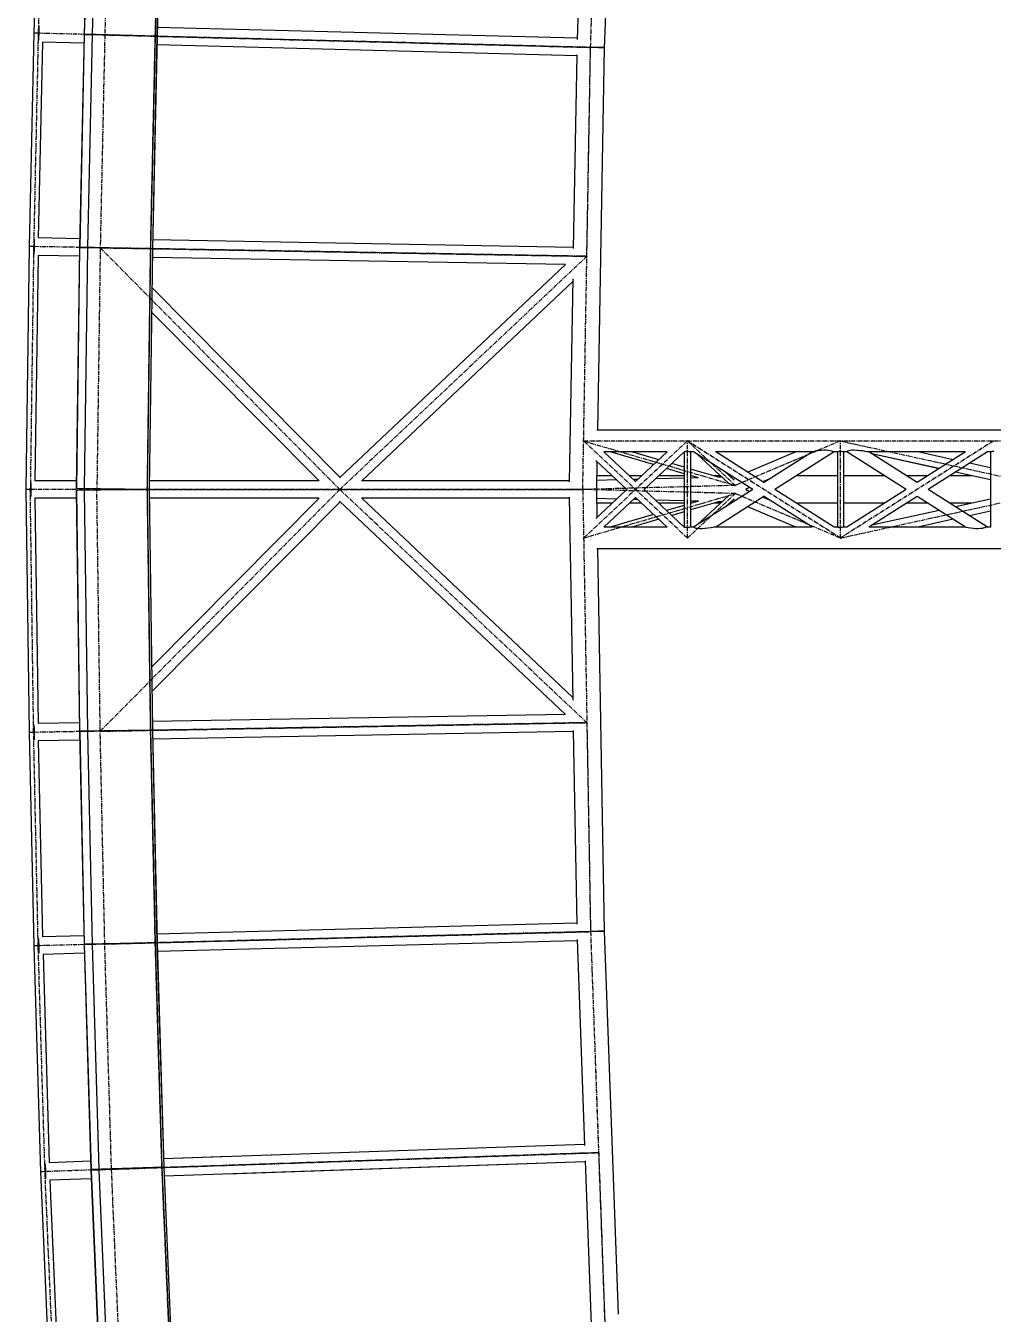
# Model space of a CAD drawing. Header units: millimetres. Extents: x 5143 to 30813, y 232 to 21408.
# Drawn here: x 5143 to 6938, y 9291 to 11680 of the extents above; entities that cross this region are included whole.
import ezdxf

# ---------------------------------------------------------------- set-up
doc = ezdxf.new("R2010")
doc.units = ezdxf.units.MM
doc.header["$LTSCALE"] = 0.25
doc.linetypes.add('CENTER', pattern=[50.8, 31.75, -6.35, 6.35, -6.35])
doc.linetypes.add('XKITLINE00', pattern=[0])

msp = doc.modelspace()

# ---------------------------------------------------------------- linework, layer by layer
at = {"color": 8, "linetype": 'CENTER'}
for p, q in [((6190.8, 11640.3), (6220.7, 12460.3)), ((6190.8, 11640.3), (6220.7, 12460.3)), ((5178.7, 12085.4), (5166.1, 11666.5)), ((5302.1, 12081.2), (5289.6, 11663.4)), ((5383.2, 11661), (5395.6, 12077.5)), ((6190.8, 11640.3), (6205.7, 12050.3)), ((5166.1, 11666.5), (5157.6, 11270.8)), ((6190.8, 11640.3), (5166.1, 11666.5)), ((5289.6, 11663.4), (5281.1, 11268.6)), ((5289.6, 11663.4), (6190.8, 11640.3)), ((5374.6, 11267), (5383.2, 11661)), ((6176.4, 10820.3), (6190.8, 11640.3)), ((6176.4, 10820.3), (6190.8, 11640.3)), ((6184, 11252.8), (6190.8, 11640.3)), ((5157.6, 11270.8), (5151.4, 10820.3)), ((6184, 11252.8), (5157.6, 11270.8)), ((5281.1, 11268.6), (5274.9, 10820.3)), ((5725.6, 10820.3), (5281.1, 11268.6)), ((5281.1, 11268.6), (6184, 11252.8)), ((5368.5, 10820.3), (5374.6, 11267)), ((6184, 11252.8), (5725.6, 10820.3)), ((6176.4, 10820.3), (6184, 11252.8)), ((6178, 10910.3), (6459.6, 10827.8)), ((6178, 10910.3), (6459.6, 10827.8)), ((6370.5, 10730.3), (6178, 10910.3)), ((6370.5, 10910.3), (6178, 10730.3)), ((6178, 10910.3), (7574.7, 10910.3)), ((6654.7, 10730.3), (6370.5, 10910.3)), ((6370.5, 10910.3), (6459.6, 10827.8)), ((6370.5, 10910.3), (6459.6, 10827.8)), ((6370.5, 10730.3), (6370.5, 10910.3)), ((6654.7, 10910.3), (6459.6, 10827.8)), ((6654.7, 10910.3), (6459.6, 10827.8)), ((6654.7, 10730.3), (6654.7, 10910.3)), ((6654.7, 10910.3), (7030.3, 10827.8)), ((6938.8, 10910.3), (6654.7, 10730.3)), ((6459.6, 10827.8), (6178, 10820.3)), ((6176.4, 10820.3), (5151.4, 10820.3)), ((6176.4, 10820.3), (5151.4, 10820.3)), ((5157.6, 10369.8), (5151.4, 10820.3)), ((5274.9, 10820.3), (6176.4, 10820.3)), ((5274.9, 10820.3), (6176.4, 10820.3)), ((5281.1, 10371.9), (5274.9, 10820.3)), ((5725.6, 10820.3), (5281.1, 10371.9)), ((5374.6, 10373.6), (5368.5, 10820.3)), ((6184, 10387.8), (5725.6, 10820.3)), ((6176.4, 10820.3), (6190.8, 10000.3)), ((6176.4, 10820.3), (6190.8, 10000.3)), ((6176.4, 10820.3), (6184, 10387.8)), ((6459.6, 10812.8), (6178, 10820.3)), ((6178, 10730.3), (6459.6, 10812.8)), ((6178, 10730.3), (6459.6, 10812.8)), ((6370.5, 10730.3), (6459.6, 10812.8)), ((6370.5, 10730.3), (6459.6, 10812.8)), ((6654.7, 10730.3), (6459.6, 10812.8)), ((6654.7, 10730.3), (6459.6, 10812.8)), ((6654.7, 10730.3), (7030.3, 10812.8)), ((6184, 10387.8), (5157.6, 10369.8)), ((5281.1, 10371.9), (6184, 10387.8)), ((5289.6, 9977.2), (5281.1, 10371.9)), ((5383.2, 9979.6), (5374.6, 10373.6)), ((6184, 10387.8), (6190.8, 10000.3)), ((5166.1, 9974), (5157.6, 10369.8)), ((6190.8, 10000.3), (5166.1, 9974)), ((5289.6, 9977.2), (6190.8, 10000.2)), ((6190.8, 10000.3), (6220.7, 9180.3)), ((6190.8, 10000.3), (6220.7, 9180.3)), ((6190.8, 10000.3), (6205.7, 9590.3)), ((5178.7, 9555.1), (5166.1, 9974)), ((5302.1, 9559.4), (5289.6, 9977.2)), ((5395.6, 9563.1), (5383.2, 9979.6)), ((6205.7, 9590.3), (5178.7, 9555.1)), ((5302.1, 9559.4), (6205.7, 9590.3)), ((6205.7, 9590.3), (6220.7, 9180.3)), ((5320.5, 9132.6), (5302.1, 9559.4)), ((5413.9, 9137.4), (5395.6, 9563.1)), ((5197.1, 9126.1), (5178.7, 9555.1))]:
    msp.add_line(p, q, dxfattribs=at)
at = {"color": 8, "linetype": 'XKITLINE00'}
for p, q in [((6242.1, 12350), (6216.2, 11639.3)), ((5170.3, 12085.7), (5157.7, 11666.8)), ((5263.6, 12081.4), (5251.1, 11664.9)), ((5264.1, 12081.4), (5251.6, 11664.9)), ((5278.4, 12081), (5266, 11664.5)), ((5395.6, 12077.5), (5383.2, 11661)), ((5398.9, 12077.4), (5386.4, 11660.9)), ((5399, 12077.4), (5386.5, 11660.9)), ((6179.8, 12037), (6165.9, 11655.1)), ((5157.7, 11666.7), (5149.2, 11271)), ((5166.1, 11666.5), (5157.7, 11666.8)), ((5158.9, 11666.7), (5157.7, 11666.7)), ((5160.2, 11666.7), (5158.9, 11666.7)), ((5161.9, 11666.6), (5160.2, 11666.7)), ((5162.1, 11666.6), (5161.9, 11666.6)), ((5166.1, 11666.5), (5161.9, 11666.6)), ((5164.1, 11666.6), (5164, 11666.6)), ((5165.1, 11666.6), (5165.1, 11666.6)), ((5165.1, 11666.6), (5165.1, 11666.6)), ((5165.1, 11666.6), (5165.1, 11666.6)), ((5165.1, 11666.6), (5165.1, 11666.6)), ((5167.1, 11666.5), (5166.1, 11666.5)), ((5167.1, 11666.5), (5166.1, 11666.5)), ((5167, 11663.5), (5166.9, 11660.6)), ((5167, 11663.4), (5166.9, 11660.3)), ((5167, 11680.3), (5167, 11680)), ((5167, 11680), (5167.1, 11677.9)), ((5167, 11679.7), (5167, 11679.5)), ((5167, 11679.5), (5167.1, 11677.6)), ((5167.1, 11666.5), (5167, 11663.4)), ((5167.1, 11666.5), (5167, 11663.5)), ((5167.1, 11677.9), (5167.2, 11675.5)), ((5167.1, 11677.6), (5167.2, 11675.2)), ((5167.2, 11669.7), (5167.1, 11666.5)), ((5167.2, 11669.6), (5167.1, 11666.5)), ((5167.2, 11675.5), (5167.2, 11672.7)), ((5167.2, 11675.2), (5167.2, 11672.5)), ((5167.2, 11672.7), (5167.2, 11669.7)), ((5167.2, 11672.5), (5167.2, 11669.6)), ((5251.1, 11663.8), (5242.6, 11269.8)), ((5251.6, 11663.8), (5243.1, 11269.8)), ((5386.5, 11660.9), (5251.1, 11664.9)), ((5386.5, 11660.9), (5251.1, 11663.8)), ((5265.9, 11663.5), (5257.4, 11269.5)), ((6166, 11657.1), (5387, 11677)), ((5166.5, 11655.5), (5166.3, 11653.6)), ((5166.5, 11655.1), (5166.3, 11653.1)), ((5166.3, 11653.6), (5166.3, 11653.4)), ((5166.3, 11653.1), (5166.3, 11652.8)), ((5174.2, 11650.2), (5166.3, 11286.7)), ((5166.7, 11657.9), (5166.5, 11655.5)), ((5166.7, 11657.6), (5166.5, 11655.1)), ((5166.9, 11660.6), (5166.7, 11657.9)), ((5166.9, 11660.3), (5166.7, 11657.6)), ((5250.7, 11648.2), (5174.2, 11650.2)), ((5383.2, 11661), (5374.6, 11267)), ((5386.4, 11660.9), (5377.9, 11266.9)), ((5386.5, 11660.9), (5378, 11266.9)), ((6165.1, 11624.8), (5386.2, 11644.8)), ((6165.1, 11624.8), (5386.2, 11644.8)), ((5386.4, 11660.9), (5386.4, 11660.9)), ((5386.4, 11660.9), (5386.4, 11660.9)), ((6190.8, 11640.3), (6167.3, 11641.1)), ((6190.8, 11640.3), (6167.3, 11640.7)), ((6186, 11640.5), (6186, 11640.4)), ((6186, 11640.4), (6186, 11640.4)), ((6186.1, 11640.4), (6186.1, 11640.4)), ((6186.1, 11640.4), (6186.1, 11640.4)), ((6194.8, 11640.2), (6190.8, 11640.3)), ((6198.6, 11640), (6190.8, 11640.3)), ((6198.6, 11640.1), (6194.8, 11640.2)), ((6202.3, 11640.1), (6198.6, 11640.1)), ((6202.3, 11639.9), (6198.6, 11640)), ((6205.7, 11640), (6202.3, 11640.1)), ((6205.7, 11639.7), (6202.3, 11639.9)), ((6216.2, 11639.8), (6203.7, 10930.6)), ((6208.7, 11640), (6205.7, 11640)), ((6208.7, 11639.6), (6205.7, 11639.7)), ((6211.3, 11639.5), (6208.7, 11639.6)), ((6211.3, 11639.9), (6208.8, 11640)), ((6213.4, 11639.9), (6211.3, 11639.9)), ((6213.4, 11639.4), (6211.3, 11639.5)), ((6214.9, 11639.9), (6213.4, 11639.9)), ((6214.9, 11639.4), (6213.4, 11639.4)), ((6215.9, 11639.8), (6214.9, 11639.9)), ((6215.9, 11639.4), (6214.9, 11639.4)), ((6216.2, 11639.8), (6215.9, 11639.8)), ((6216.2, 11639.3), (6215.9, 11639.4)), ((6165.1, 11626.8), (6158.8, 11267.4)), ((5158.3, 11284.5), (5158.4, 11284.2)), ((5158.3, 11283.9), (5158.3, 11283.7)), ((5158.3, 11283.7), (5158.5, 11281.8)), ((5158.4, 11284.2), (5158.5, 11282.2)), ((5158.5, 11282.2), (5158.6, 11279.7)), ((5158.5, 11281.8), (5158.5, 11279.4)), ((5242.9, 11285.4), (5166.3, 11286.8)), ((6158.9, 11269.4), (5378.4, 11283.1)), ((5149.2, 11270.9), (5143, 10820.4)), ((5157.6, 11270.8), (5149.2, 11271)), ((5151.6, 11270.9), (5149.2, 11270.9)), ((5153.4, 11270.8), (5151.6, 11270.9)), ((5155.4, 11270.8), (5153.4, 11270.8)), ((5157.6, 11270.8), (5155.4, 11270.8)), ((5156.6, 11270.8), (5156.6, 11270.8)), ((5156.6, 11270.8), (5156.6, 11270.8)), ((5156.6, 11270.8), (5156.6, 11270.8)), ((5156.6, 11270.8), (5156.6, 11270.8)), ((5158.6, 11270.8), (5157.6, 11270.8)), ((5158.6, 11270.8), (5157.6, 11270.8)), ((5158.1, 11259.7), (5157.9, 11257.8)), ((5158.1, 11259.4), (5157.9, 11257.4)), ((5157.9, 11257.8), (5157.9, 11257.6)), ((5157.9, 11257.4), (5157.9, 11257)), ((5158.2, 11262.1), (5158.1, 11259.7)), ((5158.3, 11261.8), (5158.1, 11259.4)), ((5158.4, 11264.8), (5158.2, 11262.1)), ((5158.4, 11264.6), (5158.3, 11261.8)), ((5158.5, 11267.7), (5158.4, 11264.8)), ((5158.5, 11267.6), (5158.4, 11264.6)), ((5158.5, 11279.4), (5158.6, 11276.7)), ((5158.6, 11270.8), (5158.5, 11267.6)), ((5158.6, 11270.8), (5158.5, 11267.7)), ((5158.6, 11279.7), (5158.6, 11277)), ((5158.6, 11277), (5158.6, 11273.9)), ((5158.6, 11276.7), (5158.6, 11273.8)), ((5158.6, 11273.9), (5158.6, 11270.8)), ((5158.6, 11273.8), (5158.6, 11270.8)), ((5242.6, 11268.8), (5236.4, 10822.1)), ((5243, 11268.8), (5236.9, 10822.1)), ((5378, 11266.9), (5242.6, 11269.8)), ((5378, 11266.9), (5242.6, 11268.8)), ((5257.4, 11268.6), (5251.3, 10821.9)), ((5374.6, 11267), (5368.5, 10820.3)), ((5377.9, 11266.9), (5371.8, 10820.3)), ((5378, 11266.9), (5371.9, 10820.2)), ((5377.9, 11266.9), (5377.9, 11266.9)), ((5377.9, 11266.9), (5377.9, 11266.9)), ((5165.8, 11254.5), (5160, 10836.4)), ((5242.3, 11253.2), (5165.8, 11254.5)), ((6144.1, 11237.3), (5377.8, 11250.8)), ((6144.4, 11237.7), (5725, 10841.9)), ((6157.9, 11211.3), (6151.2, 10834.5)), ((5377, 11194.8), (5726, 10842.8)), ((6157.8, 11205.8), (5766.3, 10836.4)), ((5376.4, 11149.5), (5687.2, 10836.1)), ((7574.7, 10930.6), (6202.7, 10930.6)), ((6258.3, 10820.3), (6200.8, 10874)), ((6332.8, 10890), (6215.4, 10890)), ((6274.2, 10835.2), (6215.6, 10890)), ((6307.6, 10866.4), (6227, 10890)), ((6307.6, 10866.4), (6227, 10890)), ((6317.3, 10875.4), (6267.5, 10890)), ((6333.1, 10890.2), (6273.4, 10834.4)), ((6364.8, 10890), (6290.2, 10820.3)), ((6364.8, 10890), (6364.5, 10890)), ((6365.1, 10890.2), (6364.8, 10890)), ((6364.8, 10890.1), (6364.8, 10750.4)), ((6364.8, 10890), (6364.8, 10750.5)), ((6365.3, 10890.2), (6365.1, 10890.2)), ((6365.9, 10890.4), (6365.3, 10890.2)), ((6367.2, 10890.7), (6365.9, 10890.4)), ((6368.7, 10890.8), (6367.2, 10890.7)), ((6370.5, 10890.7), (6368.7, 10890.8)), ((6372.3, 10890.5), (6370.5, 10890.7)), ((6373.9, 10890.2), (6372.3, 10890.5)), ((6375.1, 10890), (6373.9, 10890.2)), ((6375.9, 10889.9), (6375.1, 10890)), ((6376, 10889.9), (6375.9, 10889.9)), ((6382.1, 10890), (6376, 10890)), ((6376.2, 10890), (6376, 10889.9)), ((6376.2, 10890), (6376.2, 10750.6)), ((6376.2, 10890), (6376.2, 10750.6)), ((6492.1, 10820.3), (6381.8, 10890.1)), ((6446.8, 10831.9), (6388.4, 10886)), ((6602.2, 10890), (6422.7, 10890)), ((6512.6, 10833.2), (6423, 10890)), ((6571.6, 10890), (6482.5, 10852.3)), ((6602.3, 10890), (6512, 10832.9)), ((6643.1, 10890), (6533, 10820.3)), ((6602.9, 10890.2), (6602.3, 10890)), ((6603.4, 10890.4), (6602.9, 10890.2)), ((6605.9, 10890.9), (6603.4, 10890.4)), ((6607.1, 10891.1), (6605.9, 10890.9)), ((6609.6, 10891.7), (6607.1, 10891.1)), ((6614, 10892.3), (6609.6, 10891.7)), ((6617, 10892.6), (6614, 10892.3)), ((6618.7, 10892.8), (6617, 10892.6)), ((6623.5, 10893.1), (6618.7, 10892.8)), ((6627.9, 10893), (6623.5, 10893.1)), ((6631.2, 10892.6), (6627.9, 10893)), ((6631.8, 10892.6), (6631.2, 10892.6)), ((6635.2, 10892), (6631.8, 10892.6)), ((6637.8, 10891.3), (6635.2, 10892)), ((6638.1, 10891.1), (6637.8, 10891.3)), ((6640, 10890.7), (6638.1, 10891.1)), ((6641.1, 10890.2), (6640, 10890.7)), ((6641.5, 10890.1), (6641.1, 10890.2)), ((6642.6, 10889.9), (6641.5, 10890.1)), ((6649, 10890), (6642.4, 10890)), ((6643, 10890), (6642.6, 10889.9)), ((6642.6, 10889.9), (6642.6, 10889.9)), ((6649.2, 10890.2), (6649, 10890)), ((6649, 10890.1), (6649, 10750.4)), ((6649, 10890), (6649, 10750.5)), ((6649.5, 10890.2), (6649.2, 10890.2)), ((6650.1, 10890.4), (6649.5, 10890.2)), ((6651.3, 10890.7), (6650.1, 10890.4)), ((6652.9, 10890.8), (6651.3, 10890.7)), ((6654.7, 10890.7), (6652.9, 10890.8)), ((6656.4, 10890.5), (6654.7, 10890.7)), ((6658, 10890.2), (6656.4, 10890.5)), ((6659.3, 10890), (6658, 10890.2)), ((6660.1, 10889.9), (6659.3, 10890)), ((6666.4, 10890), (6660.1, 10890)), ((6660.3, 10890), (6660.1, 10889.9)), ((6660.1, 10889.9), (6660.1, 10889.9)), ((6660.4, 10890), (6660.4, 10750.6)), ((6660.4, 10890), (6660.4, 10750.6)), ((6666.4, 10890.2), (6666.2, 10890.1)), ((6666.4, 10889.9), (6666.2, 10890.1)), ((6666.5, 10890.7), (6666.4, 10890.2)), ((6776.4, 10820.3), (6666.4, 10889.9)), ((6667.5, 10891.1), (6666.5, 10890.7)), ((6667.6, 10891.3), (6667.5, 10891.1)), ((6669.4, 10892), (6667.6, 10891.3)), ((6672.1, 10892.6), (6669.4, 10892)), ((6672.6, 10892.6), (6672.1, 10892.6)), ((6675.6, 10893), (6672.6, 10892.6)), ((6679.9, 10893.1), (6675.6, 10893)), ((6685, 10892.8), (6679.9, 10893.1)), ((6686.9, 10892.6), (6685, 10892.8)), ((6690.2, 10892.3), (6686.9, 10892.6)), ((6695.3, 10891.7), (6690.2, 10892.3)), ((6698.5, 10891.1), (6695.3, 10891.7)), ((6700, 10890.9), (6698.5, 10891.1)), ((6703.7, 10890.4), (6700, 10890.9)), ((6704.5, 10890.2), (6703.7, 10890.4)), ((6706.1, 10890), (6704.5, 10890.2)), ((6707, 10889.9), (6706.1, 10890)), ((6886.4, 10890), (6706.4, 10890)), ((6707.2, 10889.9), (6707, 10889.9)), ((6707.2, 10889.9), (6707.1, 10890)), ((6796.7, 10833.2), (6707.2, 10889.9)), ((6837.4, 10859), (6712.9, 10886.3)), ((6837.4, 10858.9), (6712.9, 10886.3)), ((6886.5, 10890), (6796.5, 10833)), ((6863.7, 10875.6), (6798.1, 10890)), ((6927.2, 10890), (6817.1, 10820.3)), ((6933.1, 10890), (6926.9, 10890)), ((6933.4, 10890.2), (6933.1, 10890)), ((6933.1, 10890.1), (6933.1, 10750.4)), ((6933.1, 10890), (6933.1, 10750.4)), ((6933.6, 10890.2), (6933.4, 10890.2)), ((6934.2, 10890.4), (6933.6, 10890.2)), ((6935.5, 10890.7), (6934.2, 10890.4)), ((6937.1, 10890.8), (6935.5, 10890.7)), ((6938.8, 10890.7), (6937.1, 10890.8)), ((6202.7, 10872.2), (6201.8, 10820.3)), ((6364.8, 10849.6), (6331.9, 10859.3)), ((6364.8, 10849.6), (6331.9, 10859.3)), ((6364.8, 10861.5), (6341.6, 10868.3)), ((6427.9, 10843), (6376.2, 10858.1)), ((6457.5, 10837.4), (6441.1, 10852.6)), ((6457, 10837.9), (6441.3, 10852.5)), ((6933.1, 10837.9), (6867.7, 10852.3)), ((6933.1, 10837.9), (6867.7, 10852.3)), ((6933.1, 10860.3), (6893.9, 10868.9)), ((5151.9, 10834.1), (5152, 10833.6)), ((5151.9, 10833.1), (5152, 10832.5)), ((5151.9, 10833.1), (5152, 10831.8)), ((5152, 10833.6), (5152, 10833.1)), ((5152, 10833.1), (5152, 10832.7)), ((5152, 10832.7), (5152.1, 10832.4)), ((5152, 10832.5), (5152.1, 10830.5)), ((5152, 10831.8), (5152.2, 10829.6)), ((5152.1, 10832.4), (5152.1, 10831.6)), ((5152.1, 10831.6), (5152.2, 10831)), ((5152.1, 10830.5), (5152.2, 10828)), ((5152.2, 10831), (5152.2, 10830.5)), ((5152.2, 10830.5), (5152.2, 10830.1)), ((5152.2, 10830.1), (5152.2, 10829.2)), ((5152.2, 10829.6), (5152.3, 10827.1)), ((5152.2, 10829.2), (5152.3, 10828.4)), ((5152.2, 10828), (5152.3, 10825.3)), ((5152.3, 10828.4), (5152.3, 10827.9)), ((5152.3, 10827.9), (5152.3, 10827.4)), ((5152.3, 10827.4), (5152.3, 10826.4)), ((5152.3, 10827.1), (5152.3, 10824.2)), ((5152.3, 10826.4), (5152.4, 10825.5)), ((5236.6, 10836.4), (5160, 10836.4)), ((5686.9, 10836.4), (5372.1, 10836.4)), ((6151.3, 10836.4), (5765.7, 10836.4)), ((6239.3, 10838), (6202.1, 10837)), ((6231.1, 10845.7), (6202.2, 10845.7)), ((6285.5, 10845.7), (6263, 10845.7)), ((6278.4, 10839), (6270.4, 10838.8)), ((6364.8, 10841.3), (6311.2, 10839.9)), ((6364.8, 10845.7), (6317.4, 10845.7)), ((6390.8, 10842), (6376.2, 10846.3)), ((6390.8, 10842), (6376.2, 10846.3)), ((6378.3, 10845.7), (6376.2, 10845.7)), ((6390.7, 10842), (6376.2, 10841.6)), ((6431.9, 10845.7), (6418.8, 10845.7)), ((6434.6, 10843.2), (6427.8, 10843)), ((6452, 10845.7), (6448.6, 10845.7)), ((6523.1, 10839.9), (6510.5, 10834.6)), ((6522.7, 10839.6), (6510.6, 10834.5)), ((6649, 10845.7), (6573.1, 10845.7)), ((6736.3, 10845.7), (6660.4, 10845.7)), ((6816.5, 10845.7), (6777, 10845.7)), ((6897.8, 10845.7), (6857.2, 10845.7)), ((5151.4, 10820.3), (5143, 10820.4)), ((5151.4, 10820.3), (5143, 10820.2)), ((5143, 10820.2), (5149.2, 10369.6)), ((5150.4, 10820.3), (5150.4, 10820.3)), ((5150.4, 10820.3), (5150.4, 10820.3)), ((5150.4, 10820.3), (5150.4, 10820.3)), ((5150.4, 10820.3), (5150.4, 10820.3)), ((5152.4, 10820.3), (5151.4, 10820.3)), ((5152.4, 10820.3), (5151.4, 10820.3)), ((5152, 10808.7), (5151.9, 10807.4)), ((5152, 10808), (5151.9, 10807.4)), ((5152, 10806.9), (5151.9, 10806.5)), ((5152.2, 10810.9), (5152, 10808.7)), ((5152.1, 10810.1), (5152, 10808)), ((5152.1, 10808.2), (5152, 10807.8)), ((5152, 10807.8), (5152, 10807.4)), ((5152, 10807.4), (5152, 10806.9)), ((5152.2, 10812.5), (5152.1, 10810.1)), ((5152.2, 10809.6), (5152.1, 10808.9)), ((5152.1, 10808.9), (5152.1, 10808.2)), ((5152.3, 10815.3), (5152.2, 10812.5)), ((5152.3, 10813.5), (5152.2, 10810.9)), ((5152.3, 10812.2), (5152.2, 10811.3)), ((5152.2, 10811.3), (5152.2, 10810.5)), ((5152.2, 10810.5), (5152.2, 10810.1)), ((5152.2, 10810.1), (5152.2, 10809.6)), ((5152.3, 10825.3), (5152.4, 10822.3)), ((5152.3, 10824.2), (5152.4, 10821.2)), ((5152.4, 10819.3), (5152.3, 10816.3)), ((5152.4, 10818.2), (5152.3, 10815.3)), ((5152.3, 10816.3), (5152.3, 10813.5)), ((5152.4, 10815), (5152.3, 10814.1)), ((5152.3, 10814.1), (5152.3, 10813.2)), ((5152.3, 10813.2), (5152.3, 10812.7)), ((5152.3, 10812.7), (5152.3, 10812.2)), ((5152.4, 10825.5), (5152.4, 10824.9)), ((5152.4, 10824.9), (5152.4, 10824.4)), ((5152.4, 10824.4), (5152.4, 10823.4)), ((5152.4, 10823.4), (5152.4, 10822.4)), ((5152.4, 10822.4), (5152.4, 10821.9)), ((5152.4, 10822.3), (5152.4, 10819.3)), ((5152.4, 10821.9), (5152.4, 10821.3)), ((5152.4, 10821.3), (5152.4, 10820.3)), ((5152.4, 10821.2), (5152.4, 10818.2)), ((5152.4, 10820.3), (5152.4, 10819.3)), ((5152.4, 10819.3), (5152.4, 10818.7)), ((5152.4, 10818.7), (5152.4, 10818.1)), ((5152.4, 10818.1), (5152.4, 10817.1)), ((5152.4, 10817.1), (5152.4, 10816.1)), ((5152.4, 10816.1), (5152.4, 10815.6)), ((5152.4, 10815.6), (5152.4, 10815)), ((5236.6, 10804.2), (5160, 10804.2)), ((5160, 10804.2), (5165.8, 10386)), ((5371.8, 10820.2), (5236.4, 10822.1)), ((5371.8, 10820.3), (5236.4, 10818.5)), ((5236.4, 10818.5), (5242.6, 10371.8)), ((5236.9, 10818.5), (5243, 10371.8)), ((5251.3, 10818.7), (5257.4, 10372)), ((5368.5, 10820.3), (5374.6, 10373.6)), ((5371.8, 10820.3), (5371.8, 10820.2)), ((5371.9, 10820.3), (5371.8, 10820.3)), ((5371.8, 10820.3), (5371.8, 10820.3)), ((5371.9, 10820.2), (5371.8, 10820.2)), ((5371.8, 10820.2), (5377.9, 10373.7)), ((5371.9, 10820.3), (5378, 10373.6)), ((5686.9, 10804.1), (5372.1, 10804.1)), ((5687.2, 10804.4), (5376.4, 10491)), ((5720.8, 10820.3), (5720.7, 10820.3)), ((5720.7, 10820.3), (5720.8, 10820.2)), ((5720.8, 10820.3), (5720.9, 10820.3)), ((5720.9, 10820.3), (5720.8, 10820.2)), ((6151.3, 10804.1), (5765.7, 10804.1)), ((6157.8, 10434.7), (5766.3, 10804.1)), ((6151.2, 10806.1), (6157.9, 10429.3)), ((6180.4, 10820.2), (6152.9, 10820.7)), ((6180.4, 10820.3), (6152.9, 10819.9)), ((6171.6, 10820.4), (6171.6, 10820.3)), ((6171.6, 10820.3), (6171.6, 10820.2)), ((6171.7, 10820.4), (6171.7, 10820.2)), ((6171.7, 10820.4), (6171.7, 10820.2)), ((6184.2, 10820.4), (6180.4, 10820.3)), ((6184.2, 10820.1), (6180.4, 10820.2)), ((6187.9, 10820.5), (6184.2, 10820.4)), ((6187.9, 10820.1), (6184.2, 10820.1)), ((6191.3, 10820.5), (6187.9, 10820.5)), ((6191.3, 10820), (6187.9, 10820.1)), ((6258.3, 10820.3), (6200.8, 10766.5)), ((6201.8, 10820.3), (6202.7, 10768.3)), ((6239.3, 10802.6), (6202.1, 10803.5)), ((6274.2, 10805.4), (6215.6, 10750.6)), ((6333.1, 10750.3), (6273.4, 10806.2)), ((6364.8, 10750.6), (6290.2, 10820.3)), ((6492.1, 10820.3), (6382, 10750.5)), ((6446.8, 10808.7), (6388.4, 10754.5)), ((6512.6, 10807.3), (6423, 10750.6)), ((6457.5, 10803.1), (6441.1, 10788)), ((6457, 10802.6), (6441.3, 10788.1)), ((6486, 10824.2), (6478.7, 10821.1)), ((6486, 10816.4), (6478.7, 10819.4)), ((6486, 10824.1), (6480.5, 10821.8)), ((6486, 10816.4), (6480.5, 10818.8)), ((6523.1, 10800.7), (6510.5, 10806)), ((6522.7, 10800.9), (6510.6, 10806)), ((6602.4, 10750.4), (6512, 10807.7)), ((6643.1, 10750.6), (6533, 10820.3)), ((6776.4, 10820.3), (6666.2, 10750.5)), ((6796.7, 10807.4), (6707.1, 10750.6)), ((6886.3, 10750.6), (6796.5, 10807.5)), ((6927.1, 10750.6), (6817.1, 10820.3)), ((6933.1, 10802.6), (6867.7, 10788.3)), ((6933.1, 10802.6), (6867.7, 10788.2)), ((5726, 10797.7), (5377, 10445.8)), ((6144.4, 10402.9), (5725, 10798.7)), ((6231.1, 10794.9), (6202.2, 10794.9)), ((6285.5, 10794.9), (6263, 10794.9)), ((6278.4, 10801.5), (6270.4, 10801.7)), ((6364.8, 10799.2), (6311.2, 10800.6)), ((6364.8, 10794.9), (6317.4, 10794.9)), ((6364.8, 10790.9), (6331.9, 10781.3)), ((6364.8, 10790.9), (6331.9, 10781.3)), ((6364.8, 10779.1), (6341.6, 10772.3)), ((6390.7, 10798.5), (6376.2, 10798.9)), ((6390.8, 10798.5), (6376.2, 10794.3)), ((6390.8, 10798.5), (6376.2, 10794.3)), ((6427.9, 10797.6), (6376.2, 10782.4)), ((6378.3, 10794.9), (6376.2, 10794.9)), ((6431.9, 10794.9), (6418.8, 10794.9)), ((6434.6, 10797.4), (6427.8, 10797.5)), ((6452, 10794.9), (6448.6, 10794.9)), ((6571.6, 10750.6), (6482.5, 10788.3)), ((6649, 10794.9), (6573.1, 10794.9)), ((6736.3, 10794.9), (6660.4, 10794.9)), ((6837.4, 10781.6), (6712.9, 10754.3)), ((6837.4, 10781.6), (6712.9, 10754.2)), ((6816.5, 10794.9), (6777, 10794.9)), ((6897.8, 10794.9), (6857.2, 10794.9)), ((6933.1, 10780.2), (6893.9, 10771.6)), ((6307.6, 10774.2), (6227, 10750.6)), ((6307.6, 10774.2), (6227, 10750.6)), ((6317.3, 10765.1), (6267.5, 10750.6)), ((6863.7, 10765), (6798.1, 10750.6)), ((6332.8, 10750.6), (6215.4, 10750.6)), ((6364.8, 10750.6), (6364.5, 10750.6)), ((6365.1, 10750.4), (6364.8, 10750.5)), ((6365.3, 10750.4), (6365.1, 10750.4)), ((6365.9, 10750.1), (6365.3, 10750.4)), ((6367.2, 10749.9), (6365.9, 10750.1)), ((6368.7, 10749.8), (6367.2, 10749.9)), ((6370.5, 10749.8), (6368.7, 10749.8)), ((6372.3, 10750), (6370.5, 10749.8)), ((6373.9, 10750.4), (6372.3, 10750)), ((6375.1, 10750.5), (6373.9, 10750.4)), ((6375.9, 10750.7), (6375.1, 10750.5)), ((6376, 10750.7), (6375.9, 10750.7)), ((6376.2, 10750.6), (6376, 10750.7)), ((6382.1, 10750.6), (6376, 10750.6)), ((6382.2, 10750.4), (6382, 10750.5)), ((6382.2, 10750.4), (6382.1, 10750.2)), ((6382.8, 10749.6), (6382.1, 10750.2)), ((6383.4, 10749.4), (6382.8, 10749.6)), ((6384.2, 10748.9), (6383.4, 10749.4)), ((6386.5, 10748.2), (6384.2, 10748.9)), ((6388.6, 10747.9), (6386.5, 10748.2)), ((6389.6, 10747.7), (6388.6, 10747.9)), ((6393.5, 10747.4), (6389.6, 10747.7)), ((6398.2, 10747.5), (6393.5, 10747.4)), ((6402.9, 10747.9), (6398.2, 10747.5)), ((6403.5, 10748), (6402.9, 10747.9)), ((6408.7, 10748.5), (6403.5, 10748)), ((6413.7, 10749.3), (6408.7, 10748.5)), ((6414.4, 10749.4), (6413.7, 10749.3)), ((6417.8, 10749.9), (6414.4, 10749.4)), ((6420.3, 10750.4), (6417.8, 10749.9)), ((6420.9, 10750.4), (6420.3, 10750.4)), ((6422.7, 10750.6), (6420.9, 10750.4)), ((6602.2, 10750.6), (6422.3, 10750.6)), ((6422.9, 10750.7), (6422.7, 10750.6)), ((6422.9, 10750.7), (6422.9, 10750.6)), ((6649, 10750.6), (6642.8, 10750.6)), ((6649.2, 10750.4), (6649, 10750.5)), ((6649.5, 10750.4), (6649.2, 10750.4)), ((6650.1, 10750.1), (6649.5, 10750.4)), ((6651.3, 10749.9), (6650.1, 10750.1)), ((6652.9, 10749.8), (6651.3, 10749.9)), ((6654.7, 10749.8), (6652.9, 10749.8)), ((6656.4, 10750), (6654.7, 10749.8)), ((6658, 10750.4), (6656.4, 10750)), ((6659.3, 10750.5), (6658, 10750.4)), ((6660.1, 10750.7), (6659.3, 10750.5)), ((6660.3, 10750.6), (6660.1, 10750.7)), ((6660.1, 10750.7), (6660.1, 10750.7)), ((6666.3, 10750.6), (6660.1, 10750.6)), ((6886.4, 10750.6), (6706.9, 10750.6)), ((6886.8, 10750.4), (6886.3, 10750.6)), ((6887.1, 10750.4), (6886.8, 10750.4)), ((6888.7, 10749.9), (6887.1, 10750.4)), ((6891.2, 10749.4), (6888.7, 10749.9)), ((6891.7, 10749.3), (6891.2, 10749.4)), ((6895.9, 10748.5), (6891.7, 10749.3)), ((6900.4, 10748), (6895.9, 10748.5)), ((6901, 10747.9), (6900.4, 10748)), ((6905.3, 10747.5), (6901, 10747.9)), ((6909.9, 10747.4), (6905.3, 10747.5)), ((6914.1, 10747.7), (6909.9, 10747.4)), ((6915.2, 10747.9), (6914.1, 10747.7)), ((6917.7, 10748.2), (6915.2, 10747.9)), ((6920.7, 10748.9), (6917.7, 10748.2)), ((6922.1, 10749.4), (6920.7, 10748.9)), ((6923.1, 10749.6), (6922.1, 10749.4)), ((6925, 10750.2), (6923.1, 10749.6)), ((6925.2, 10750.4), (6925, 10750.2)), ((6926.3, 10750.5), (6925.2, 10750.4)), ((6926.8, 10750.7), (6926.3, 10750.5)), ((6933.1, 10750.6), (6926.5, 10750.6)), ((6927.1, 10750.6), (6926.8, 10750.7)), ((6927.1, 10750.6), (6927.1, 10750.6)), ((7574.7, 10710), (6202.7, 10710)), ((6203.7, 10710), (6216.2, 10000.7)), ((6144.1, 10403.2), (5377.8, 10389.8)), ((5157.9, 10383.5), (5157.9, 10383.2)), ((5157.9, 10383.2), (5158.1, 10381.2)), ((5157.9, 10382.9), (5157.9, 10382.7)), ((5157.9, 10382.7), (5158.1, 10380.8)), ((5158.1, 10381.2), (5158.3, 10378.7)), ((5158.1, 10380.8), (5158.2, 10378.4)), ((5158.2, 10378.4), (5158.4, 10375.7)), ((5158.3, 10378.7), (5158.4, 10376)), ((5158.4, 10376), (5158.5, 10372.9)), ((5158.4, 10375.7), (5158.5, 10372.8)), ((5158.5, 10372.9), (5158.6, 10369.8)), ((5158.5, 10372.8), (5158.6, 10369.8)), ((5242.3, 10387.4), (5165.8, 10386.1)), ((5378, 10373.7), (5242.6, 10370.7)), ((5378, 10373.6), (5242.6, 10371.8)), ((5374.6, 10373.6), (5383.2, 9979.6)), ((5377.9, 10373.7), (5377.9, 10373.6)), ((5377.9, 10373.6), (5386.4, 9979.7)), ((5377.9, 10373.6), (5377.9, 10373.6)), ((5378, 10373.7), (5386.5, 9979.7)), ((6158.8, 10373.2), (6165.1, 10013.8)), ((5158.6, 10369.8), (5149.2, 10369.6)), ((5149.2, 10369.6), (5157.7, 9973.8)), ((5149.5, 10369.6), (5149.2, 10369.6)), ((5151.6, 10369.7), (5149.5, 10369.6)), ((5153.6, 10369.7), (5151.6, 10369.7)), ((5151.9, 10369.7), (5151.6, 10369.7)), ((5158.6, 10369.8), (5153.4, 10369.7)), ((5156.6, 10369.7), (5156.6, 10369.7)), ((5156.6, 10369.7), (5156.6, 10369.7)), ((5156.6, 10369.7), (5156.6, 10369.7)), ((5156.6, 10369.7), (5156.6, 10369.7)), ((5158.5, 10358.7), (5158.3, 10356.8)), ((5158.3, 10356.8), (5158.3, 10356.6)), ((5158.4, 10356.3), (5158.3, 10356)), ((5158.5, 10358.4), (5158.4, 10356.3)), ((5158.6, 10363.8), (5158.5, 10361.1)), ((5158.5, 10361.1), (5158.5, 10358.7)), ((5158.6, 10360.8), (5158.5, 10358.4)), ((5158.6, 10369.8), (5158.6, 10366.6)), ((5158.6, 10369.8), (5158.6, 10366.7)), ((5158.6, 10366.7), (5158.6, 10363.8)), ((5158.6, 10366.6), (5158.6, 10363.6)), ((5158.6, 10363.6), (5158.6, 10360.8)), ((5242.9, 10355.1), (5166.3, 10353.8)), ((5166.3, 10353.8), (5174.2, 9990.3)), ((5242.6, 10370.7), (5251.1, 9976.7)), ((5243.1, 10370.8), (5251.6, 9976.7)), ((5257.4, 10371.1), (5265.9, 9977.1)), ((6158.9, 10371.2), (5378.4, 10357.5)), ((6165.1, 10015.8), (5386.2, 9995.8)), ((6165.1, 10015.7), (5386.2, 9995.8)), ((5250.7, 9992.3), (5174.2, 9990.4)), ((6190.8, 10000.3), (6167.3, 9999.4)), ((6190.8, 10000.3), (6167.3, 9999.9)), ((6186, 10000.2), (6186, 10000.1)), ((6186, 10000.1), (6186, 10000.1)), ((6186.1, 10000.2), (6186.1, 10000.1)), ((6186.1, 10000.1), (6186.1, 10000.1)), ((6198.6, 10000.6), (6190.8, 10000.3)), ((6194.8, 10000.3), (6190.8, 10000.3)), ((6198.6, 10000.4), (6194.8, 10000.3)), ((6202.3, 10000.7), (6198.6, 10000.6)), ((6202.3, 10000.5), (6198.6, 10000.4)), ((6205.7, 10000.8), (6202.3, 10000.7)), ((6205.7, 10000.5), (6202.3, 10000.5)), ((6208.7, 10000.9), (6205.7, 10000.8)), ((6208.7, 10000.6), (6205.7, 10000.5)), ((6211.3, 10001), (6208.7, 10000.9)), ((6211.3, 10000.6), (6208.8, 10000.6)), ((6213.4, 10001.1), (6211.3, 10001)), ((6213.4, 10000.7), (6211.3, 10000.6)), ((6214.9, 10001.2), (6213.4, 10001.1)), ((6214.9, 10000.7), (6213.4, 10000.7)), ((6215.9, 10001.2), (6214.9, 10001.2)), ((6215.9, 10000.7), (6214.9, 10000.7)), ((6216.2, 10001.2), (6215.9, 10001.2)), ((6216.2, 10000.7), (6215.9, 10000.7)), ((6216.2, 10001.2), (6242.1, 9290.6)), ((5167.1, 9974), (5157.7, 9973.7)), ((5158, 9973.8), (5157.7, 9973.8)), ((5157.7, 9973.7), (5170.3, 9554.9)), ((5159.2, 9973.9), (5158, 9973.8)), ((5158.4, 9973.8), (5158.1, 9973.8)), ((5167.1, 9974), (5158.9, 9973.8)), ((5162.1, 9973.9), (5161.9, 9973.9)), ((5164.1, 9974), (5164, 9974)), ((5165.1, 9974), (5165.1, 9974)), ((5165.1, 9974), (5165.1, 9974)), ((5165.1, 9974), (5165.1, 9974)), ((5165.1, 9974), (5165.1, 9974)), ((5166.3, 9987.8), (5166.3, 9987.4)), ((5166.3, 9987.4), (5166.5, 9985.4)), ((5166.3, 9987.1), (5166.3, 9987)), ((5166.3, 9987), (5166.5, 9985)), ((5166.5, 9985.4), (5166.7, 9983)), ((5166.5, 9985), (5166.7, 9982.7)), ((5166.7, 9983), (5166.9, 9980.2)), ((5166.7, 9982.7), (5166.9, 9980)), ((5166.9, 9980.2), (5167, 9977.2)), ((5166.9, 9980), (5167, 9977.1)), ((5167, 9977.2), (5167.1, 9974)), ((5167, 9977.1), (5167.1, 9974)), ((5167.1, 9974), (5167.2, 9970.9)), ((5167.1, 9974), (5167.2, 9971)), ((5167.2, 9971), (5167.2, 9968.1)), ((5167.2, 9970.9), (5167.2, 9967.8)), ((5167.2, 9968.1), (5167.2, 9965.4)), ((5167.2, 9967.8), (5167.2, 9965.1)), ((5386.5, 9979.7), (5251.1, 9975.6)), ((5386.5, 9979.7), (5251.1, 9976.7)), ((5251.1, 9975.6), (5263.6, 9559.1)), ((5251.6, 9975.7), (5264.1, 9559.1)), ((5266, 9976.1), (5278.4, 9559.5)), ((5383.2, 9979.6), (5395.6, 9563.1)), ((5386.4, 9979.7), (5398.9, 9563.2)), ((5386.4, 9979.7), (5386.4, 9979.7)), ((5386.4, 9979.7), (5386.4, 9979.7)), ((5386.5, 9979.7), (5399, 9563.2)), ((6166, 9983.4), (5387, 9963.5)), ((6165.9, 9985.4), (6179.8, 9603.6)), ((5167.1, 9963), (5167, 9961)), ((5167.1, 9962.6), (5167, 9960.6)), ((5167, 9961), (5167, 9960.9)), ((5167, 9960.6), (5167, 9960.3)), ((5167.2, 9965.4), (5167.1, 9963)), ((5167.2, 9965.1), (5167.1, 9962.6)), ((5251.6, 9960), (5175, 9958.1)), ((5175, 9958.1), (5186.6, 9571.5)), ((6179.8, 9605.6), (5398.5, 9578.8)), ((5178.7, 9568.9), (5178.8, 9568.6)), ((5178.7, 9568.3), (5178.8, 9568.1)), ((5178.8, 9568.6), (5179, 9566.6)), ((5178.8, 9568.1), (5179, 9566.2)), ((5179, 9566.6), (5179.2, 9564.1)), ((5179, 9566.2), (5179.2, 9563.8)), ((5179.2, 9564.1), (5179.4, 9561.4)), ((5179.2, 9563.8), (5179.4, 9561.1)), ((5179.4, 9561.4), (5179.5, 9558.3)), ((5179.4, 9561.1), (5179.5, 9558.2)), ((5263.1, 9574.2), (5186.6, 9571.6)), ((5399, 9563.2), (5263.6, 9557.4)), ((5399, 9563.2), (5263.6, 9559.1)), ((5395.6, 9563.1), (5413.9, 9137.4)), ((5522.3, 9583.1), (5398.5, 9578.8)), ((5398.9, 9563.2), (5417.2, 9137.6)), ((5398.9, 9563.2), (5398.9, 9563.2)), ((5398.9, 9563.2), (5398.9, 9563.2)), ((5399, 9563.2), (5417.3, 9137.6)), ((6180.9, 9573.3), (5399.7, 9546.5)), ((6180.9, 9573.3), (5516.6, 9550.5)), ((6180.9, 9575.3), (6194.8, 9193.1)), ((5179.6, 9555.2), (5170.3, 9554.8)), ((5170.5, 9554.9), (5170.3, 9554.9)), ((5170.3, 9554.8), (5188.7, 9125.7)), ((5171.7, 9554.9), (5170.5, 9554.9)), ((5170.9, 9554.9), (5170.7, 9554.9)), ((5173, 9555), (5171.4, 9554.9)), ((5171.7, 9554.9), (5171.4, 9554.9)), ((5174.7, 9555), (5172.7, 9555)), ((5173, 9555), (5172.7, 9555)), ((5179.6, 9555.2), (5174.5, 9555)), ((5174.7, 9555), (5174.5, 9555)), ((5176.6, 9555.1), (5176.5, 9555.1)), ((5177.6, 9555.1), (5177.6, 9555.1)), ((5177.6, 9555.1), (5177.6, 9555.1)), ((5177.7, 9555.1), (5177.7, 9555.1)), ((5177.7, 9555.1), (5177.7, 9555.1)), ((5179.5, 9558.3), (5179.7, 9555.2)), ((5179.5, 9558.2), (5179.6, 9555.2)), ((5179.6, 9555.2), (5179.7, 9552.1)), ((5179.7, 9544.1), (5179.6, 9542.2)), ((5179.6, 9542.2), (5179.6, 9542)), ((5179.7, 9555.2), (5179.8, 9552)), ((5179.7, 9552.1), (5179.8, 9549.2)), ((5179.8, 9546.5), (5179.7, 9544.1)), ((5179.8, 9543.8), (5179.7, 9541.7)), ((5179.7, 9541.7), (5179.7, 9541.4)), ((5179.8, 9552), (5179.8, 9549)), ((5179.8, 9549.2), (5179.8, 9546.5)), ((5179.8, 9549), (5179.8, 9546.2)), ((5179.8, 9546.2), (5179.8, 9543.8)), ((5264.3, 9541.9), (5187.7, 9539.3)), ((5187.7, 9539.3), (5204.8, 9142.6)), ((5263.6, 9557.4), (5282, 9131.7)), ((5264.1, 9557.4), (5282.4, 9131.7)), ((5278.5, 9558), (5296.8, 9132.4))]:
    msp.add_line(p, q, dxfattribs=at)
for centre in [(5166.1, 11666.5), (5166.1, 11666.5), (5166.1, 11666.5), (5289.6, 11663.4), (5289.6, 11663.4), (5289.6, 11663.4), (5383.2, 11661), (5383.2, 11661), (6190.8, 11640.3), (6190.8, 11640.3), (6190.8, 11640.3), (6190.8, 11640.3), (6190.8, 11640.3), (6190.8, 11640.3), (6190.8, 11640.3), (6190.8, 11640.3), (6190.8, 11640.3), (6190.8, 11640.3), (5157.6, 11270.8), (5157.6, 11270.8), (5157.6, 11270.8), (5281.1, 11268.6), (5281.1, 11268.6), (5281.1, 11268.6), (5281.1, 11268.6), (5374.6, 11267), (5374.6, 11267), (6184, 11252.8), (6184, 11252.8), (6184, 11252.8), (6184, 11252.8), (6184, 11252.8), (6184, 11252.8), (6178, 10910.3), (6178, 10910.3), (6178, 10910.3), (6178, 10910.3), (6370.5, 10910.3), (6370.5, 10910.3), (6370.5, 10910.3), (6370.5, 10910.3), (6370.5, 10910.3), (6654.7, 10910.3), (6654.7, 10910.3), (6654.7, 10910.3), (6654.7, 10910.3), (6177.2, 10865.3), (6459.6, 10827.8), (6459.6, 10827.8), (6459.6, 10827.8), (6459.6, 10827.8), (6459.6, 10827.8), (6459.6, 10827.8), (6459.6, 10827.8), (5151.4, 10820.3), (5151.4, 10820.3), (5151.4, 10820.3), (5151.4, 10820.3), (5274.9, 10820.3), (5274.9, 10820.3), (5274.9, 10820.3), (5274.9, 10820.3), (5368.5, 10820.3), (5368.5, 10820.3), (5725.6, 10820.3), (5725.6, 10820.3), (5725.6, 10820.3), (5725.6, 10820.3), (6176.4, 10820.3), (6176.4, 10820.3), (6176.4, 10820.3), (6176.4, 10820.3), (6176.4, 10820.3), (6176.4, 10820.3), (6176.4, 10820.3), (6176.4, 10820.3), (6176.4, 10820.3), (6176.4, 10820.3), (6176.4, 10820.3), (6176.4, 10820.3), (6178, 10820.3), (6178, 10820.3), (6459.6, 10812.8), (6459.6, 10812.8), (6459.6, 10812.8), (6459.6, 10812.8), (6459.6, 10812.8), (6459.6, 10812.8), (6459.6, 10812.8), (6177.2, 10775.3), (6178, 10730.3), (6178, 10730.3), (6178, 10730.3), (6370.5, 10730.3), (6370.5, 10730.3), (6370.5, 10730.3), (6370.5, 10730.3), (6654.7, 10730.3), (6654.7, 10730.3), (6654.7, 10730.3), (6654.7, 10730.3), (6654.7, 10730.3), (6654.7, 10730.3), (5281.1, 10371.9), (5281.1, 10371.9), (5281.1, 10371.9), (5281.1, 10371.9), (5374.6, 10373.6), (5374.6, 10373.6), (6184, 10387.8), (6184, 10387.8), (6184, 10387.8), (6184, 10387.8), (6184, 10387.8), (6184, 10387.8), (5157.6, 10369.8), (5157.6, 10369.8), (5157.6, 10369.8), (6190.8, 10000.3), (6190.8, 10000.3), (6190.8, 10000.2), (6190.8, 10000.3), (6190.8, 10000.3), (6190.8, 10000.3), (6190.8, 10000.3), (6190.8, 10000.3), (6190.8, 10000.3), (6190.8, 10000.3), (5166.1, 9974), (5166.1, 9974), (5166.1, 9974), (5289.6, 9977.2), (5289.6, 9977.2), (5289.6, 9977.2), (5383.2, 9979.6), (5383.2, 9979.6), (6205.7, 9590.3), (6205.7, 9590.3), (6205.7, 9590.3), (6205.7, 9590.3), (6205.7, 9590.3), (5302.1, 9559.4), (5302.1, 9559.4), (5302.1, 9559.4), (5395.6, 9563.1), (5395.6, 9563.1), (5178.7, 9555.1), (5178.7, 9555.1), (5178.7, 9555.1)]:
    msp.add_circle(centre, 0.05, dxfattribs=at)

doc.saveas('drawing.dxf')
